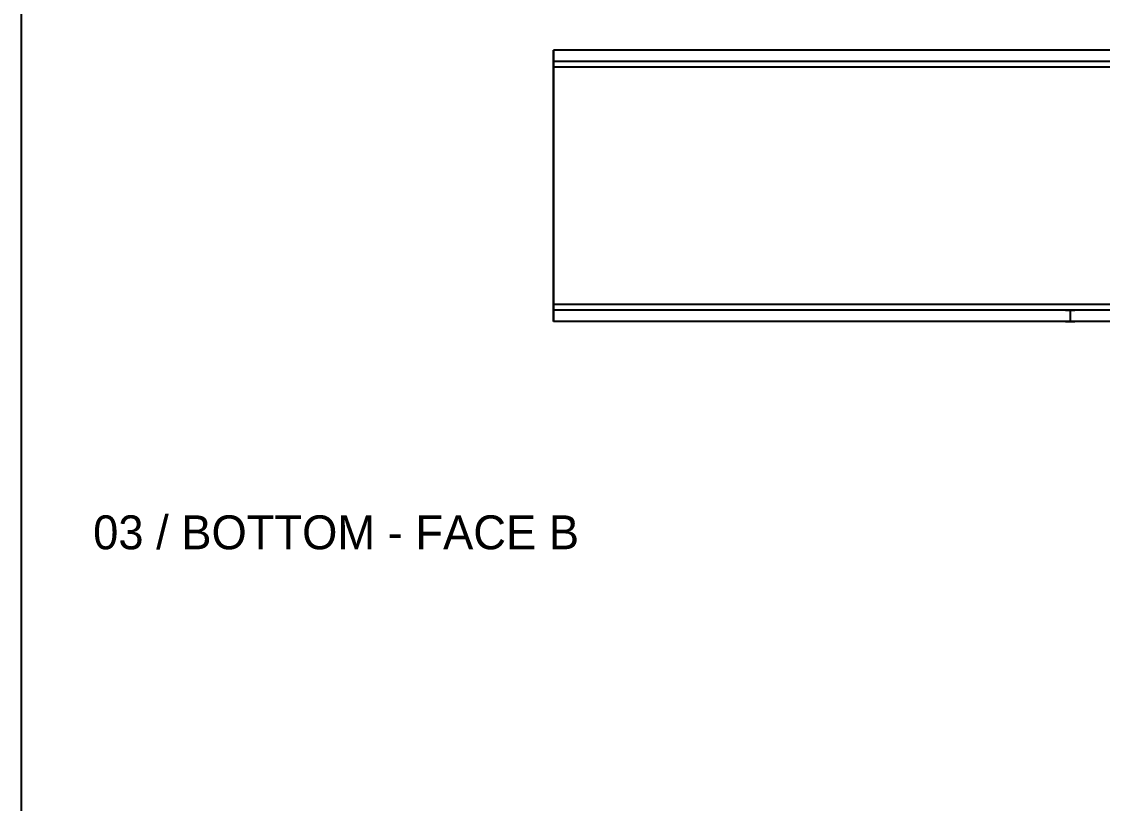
# Model space of a CAD drawing. Header units: inches. Extents: x 1.4 to 100.6, y 1.4 to 64.6.
# Drawn here: x 1.42 to 25.34, y 18.71 to 36.01 of the extents above; entities that cross this region are included whole.
import ezdxf

# ---------------------------------------------------------------- set-up
doc = ezdxf.new("R2010")
doc.units = ezdxf.units.IN
doc.header["$MEASUREMENT"] = 0

msp = doc.modelspace()

# ---------------------------------------------------------------- linework, layer by layer
at = {"layer": 'OUTLINE'}
for p, q in [((1.417, 1.417), (1.417, 64.583)), ((13.187, 35.374), (13.187, 35.375)), ((13.187, 35.375), (13.187, 35.375)), ((13.187, 35.375), (13.187, 35.375)), ((69.312, 35.375), (13.187, 35.375)), ((69.312, 35.375), (13.187, 35.375)), ((13.187, 35.375), (13.187, 35.375)), ((13.187, 35.375), (13.187, 35.375)), ((13.187, 35.375), (13.187, 35.374)), ((13.187, 35.373), (13.187, 35.374)), ((13.187, 35.374), (13.187, 35.373)), ((13.187, 35.372), (13.187, 35.373)), ((13.187, 35.373), (13.187, 35.372)), ((13.187, 35.371), (13.187, 35.372)), ((13.187, 35.372), (13.187, 35.371)), ((13.187, 35.369), (13.187, 35.371)), ((13.187, 35.371), (13.187, 35.369)), ((13.187, 35.368), (13.187, 35.369)), ((13.187, 35.369), (13.187, 35.368)), ((13.187, 35.366), (13.187, 35.368)), ((13.187, 35.368), (13.187, 35.366)), ((13.187, 35.364), (13.187, 35.366)), ((13.187, 35.366), (13.187, 35.364)), ((13.187, 35.361), (13.187, 35.364)), ((13.187, 35.364), (13.187, 35.361)), ((13.187, 35.359), (13.187, 35.361)), ((13.187, 35.361), (13.187, 35.359)), ((13.187, 35.356), (13.187, 35.359)), ((13.187, 35.359), (13.187, 35.356)), ((13.187, 35.353), (13.187, 35.356)), ((13.187, 35.356), (13.187, 35.353)), ((13.187, 35.35), (13.187, 35.353)), ((13.187, 35.353), (13.187, 35.35)), ((13.187, 35.346), (13.187, 35.35)), ((13.187, 35.35), (13.187, 35.346)), ((13.187, 35.343), (13.187, 35.346)), ((13.187, 35.346), (13.187, 35.343)), ((13.187, 35.339), (13.187, 35.343)), ((13.187, 35.343), (13.187, 35.339)), ((13.187, 35.335), (13.187, 35.339)), ((13.187, 35.339), (13.187, 35.335)), ((13.187, 35.331), (13.187, 35.335)), ((13.187, 35.335), (13.187, 35.331)), ((13.187, 35.326), (13.187, 35.331)), ((13.187, 35.331), (13.187, 35.326)), ((13.187, 35.322), (13.187, 35.326)), ((13.187, 35.326), (13.187, 35.322)), ((13.187, 35.317), (13.187, 35.322)), ((13.187, 35.322), (13.187, 35.317)), ((13.187, 35.312), (13.187, 35.317)), ((13.187, 35.317), (13.187, 35.312)), ((13.187, 35.307), (13.187, 35.312)), ((13.187, 35.312), (13.187, 35.307)), ((13.187, 35.301), (13.187, 35.307)), ((13.187, 35.307), (13.187, 35.301)), ((13.187, 35.296), (13.187, 35.301)), ((13.187, 35.301), (13.187, 35.296)), ((13.187, 35.29), (13.187, 35.296)), ((13.187, 35.296), (13.187, 35.29)), ((13.187, 35.284), (13.187, 35.29)), ((13.187, 35.29), (13.187, 35.284)), ((13.187, 35.278), (13.187, 35.284)), ((13.187, 35.284), (13.187, 35.278)), ((13.187, 35.272), (13.187, 35.278)), ((13.187, 35.278), (13.187, 35.272)), ((13.187, 35.265), (13.187, 35.272)), ((13.187, 35.272), (13.187, 35.265)), ((13.187, 35.259), (13.187, 35.265)), ((13.187, 35.265), (13.187, 35.259)), ((13.187, 35.252), (13.187, 35.259)), ((13.187, 35.259), (13.187, 35.252)), ((13.187, 35.245), (13.187, 35.252)), ((13.187, 35.252), (13.187, 35.245)), ((13.187, 35.238), (13.187, 35.245)), ((13.187, 35.245), (13.187, 35.238)), ((13.187, 35.231), (13.187, 35.238)), ((13.187, 35.238), (13.187, 35.231)), ((13.187, 35.223), (13.187, 35.231)), ((13.187, 35.231), (13.187, 35.223)), ((13.187, 35.216), (13.187, 35.223)), ((13.187, 35.223), (13.187, 35.216)), ((13.187, 35.208), (13.187, 35.216)), ((13.187, 35.216), (13.187, 35.208)), ((13.187, 35.201), (13.187, 35.208)), ((13.187, 35.208), (13.187, 35.201)), ((13.187, 35.193), (13.187, 35.201)), ((13.187, 35.201), (13.187, 35.193)), ((13.187, 35.185), (13.187, 35.193)), ((13.187, 35.193), (13.187, 35.185)), ((13.187, 35.177), (13.187, 35.185)), ((13.187, 35.185), (13.187, 35.177)), ((13.187, 35.169), (13.187, 35.177)), ((13.187, 35.177), (13.187, 35.169)), ((13.187, 35.16), (13.187, 35.169)), ((13.187, 35.169), (13.187, 35.16)), ((13.187, 35.152), (13.187, 35.16)), ((13.187, 35.16), (13.187, 35.152)), ((13.187, 35.144), (13.187, 35.152)), ((13.187, 35.152), (13.187, 35.144)), ((13.187, 35.135), (13.187, 35.144)), ((13.187, 35.144), (13.187, 35.135)), ((13.187, 35.126), (13.187, 35.135)), ((13.187, 35.135), (13.187, 35.126)), ((13.187, 35.118), (13.187, 35.126)), ((13.187, 35.126), (13.187, 35.118)), ((69.312, 35.125), (13.187, 35.125)), ((13.187, 35.125), (13.187, 35.125)), ((13.187, 35.125), (13.187, 35.125)), ((13.187, 35.125), (13.187, 35.125)), ((13.187, 35.125), (13.187, 35.124)), ((13.187, 35.124), (13.187, 35.125)), ((13.187, 35.125), (13.187, 35.125)), ((13.187, 35.125), (13.187, 35.125)), ((13.187, 35.125), (13.187, 35.125)), ((69.312, 35.125), (13.187, 35.125)), ((13.187, 35.124), (13.187, 35.124)), ((13.187, 35.124), (13.187, 35.124)), ((13.187, 35.124), (13.187, 35.123)), ((13.187, 35.123), (13.187, 35.124)), ((13.187, 35.124), (13.187, 35.124)), ((13.187, 35.124), (13.187, 35.124)), ((13.187, 35.123), (13.187, 35.123)), ((13.187, 35.123), (13.187, 35.122)), ((13.187, 35.122), (13.187, 35.123)), ((13.187, 35.123), (13.187, 35.123)), ((13.187, 35.122), (13.187, 35.121)), ((13.187, 35.121), (13.187, 35.122)), ((13.187, 35.121), (13.187, 35.12)), ((13.187, 35.12), (13.187, 35.121)), ((13.187, 35.12), (13.187, 35.12)), ((13.187, 35.12), (13.187, 35.119)), ((13.187, 35.119), (13.187, 35.12)), ((13.187, 35.12), (13.187, 35.12)), ((13.187, 35.119), (13.187, 35.118)), ((13.187, 35.118), (13.187, 35.119)), ((13.187, 35.118), (13.187, 35.117)), ((13.187, 35.109), (13.187, 35.118)), ((13.187, 35.117), (13.187, 35.118)), ((13.187, 35.118), (13.187, 35.109)), ((13.187, 35.117), (13.187, 35.115)), ((13.187, 35.115), (13.187, 35.117)), ((13.187, 35.115), (13.187, 35.114)), ((13.187, 35.114), (13.187, 35.115)), ((13.187, 35.114), (13.187, 35.113)), ((13.187, 35.113), (13.187, 35.114)), ((13.187, 35.113), (13.187, 35.112)), ((13.187, 35.112), (13.187, 35.113)), ((13.187, 35.112), (13.187, 35.11)), ((13.187, 35.11), (13.187, 35.112)), ((13.187, 35.11), (13.187, 35.109)), ((13.187, 35.109), (13.187, 35.11)), ((13.187, 35.109), (13.187, 35.107)), ((13.187, 35.1), (13.187, 35.109)), ((13.187, 35.107), (13.187, 35.109)), ((13.187, 35.109), (13.187, 35.1)), ((13.187, 35.107), (13.187, 35.106)), ((13.187, 35.106), (13.187, 35.107)), ((13.187, 35.106), (13.187, 35.104)), ((13.187, 35.104), (13.187, 35.106)), ((13.187, 35.104), (13.187, 35.102)), ((13.187, 35.102), (13.187, 35.104)), ((13.187, 35.102), (13.187, 35.1)), ((13.187, 35.1), (13.187, 35.102)), ((13.187, 35.1), (13.187, 35.099)), ((13.187, 35.091), (13.187, 35.1)), ((13.187, 35.099), (13.187, 35.1)), ((13.187, 35.1), (13.187, 35.091)), ((13.187, 35.099), (13.187, 35.097)), ((13.187, 35.097), (13.187, 35.099)), ((13.187, 35.097), (13.187, 35.095)), ((13.187, 35.095), (13.187, 35.097)), ((13.187, 35.095), (13.187, 35.093)), ((13.187, 35.093), (13.187, 35.095)), ((13.187, 35.093), (13.187, 35.091)), ((13.187, 35.091), (13.187, 35.093)), ((13.187, 35.091), (13.187, 35.088)), ((13.187, 35.082), (13.187, 35.091)), ((13.187, 35.088), (13.187, 35.091)), ((13.187, 35.091), (13.187, 35.082)), ((13.187, 35.088), (13.187, 35.086)), ((13.187, 35.086), (13.187, 35.088)), ((13.187, 35.086), (13.187, 35.084)), ((13.187, 35.084), (13.187, 35.086)), ((13.187, 35.084), (13.187, 35.082)), ((13.187, 35.082), (13.187, 35.084)), ((13.187, 35.082), (13.187, 35.079)), ((13.187, 35.073), (13.187, 35.082)), ((13.187, 35.079), (13.187, 35.082)), ((13.187, 35.082), (13.187, 35.073)), ((13.187, 35.079), (13.187, 35.077)), ((13.187, 35.077), (13.187, 35.079)), ((13.187, 35.077), (13.187, 35.074)), ((13.187, 35.074), (13.187, 35.077)), ((13.187, 35.074), (13.187, 35.072)), ((13.187, 35.072), (13.187, 35.074)), ((13.187, 35.064), (13.187, 35.073)), ((13.187, 35.073), (13.187, 35.064)), ((13.187, 35.072), (13.187, 35.069)), ((13.187, 35.069), (13.187, 35.072)), ((13.187, 35.069), (13.187, 35.067)), ((13.187, 35.067), (13.187, 35.069)), ((13.187, 35.067), (13.187, 35.064)), ((13.187, 35.064), (13.187, 35.067)), ((13.187, 35.064), (13.187, 35.062)), ((13.187, 35.055), (13.187, 35.064)), ((13.187, 35.062), (13.187, 35.064)), ((13.187, 35.064), (13.187, 35.055)), ((13.187, 35.062), (13.187, 35.059)), ((13.187, 35.059), (13.187, 35.062)), ((13.187, 35.059), (13.187, 35.056)), ((13.187, 35.056), (13.187, 35.059)), ((13.187, 35.056), (13.187, 35.053)), ((13.187, 35.053), (13.187, 35.056)), ((13.187, 35.046), (13.187, 35.055)), ((13.187, 35.055), (13.187, 35.046)), ((13.187, 35.053), (13.187, 35.051)), ((13.187, 35.051), (13.187, 35.053)), ((13.187, 35.051), (13.187, 35.048)), ((13.187, 35.048), (13.187, 35.051)), ((13.187, 35.048), (13.187, 35.045)), ((13.187, 35.045), (13.187, 35.048)), ((13.187, 35.037), (13.187, 35.046)), ((13.187, 35.046), (13.187, 35.037)), ((13.187, 35.045), (13.187, 35.042)), ((13.187, 35.042), (13.187, 35.045)), ((13.187, 35.042), (13.187, 35.039)), ((13.187, 35.039), (13.187, 35.042)), ((13.187, 35.039), (13.187, 35.036)), ((13.187, 35.036), (13.187, 35.039)), ((13.187, 35.028), (13.187, 35.037)), ((13.187, 35.037), (13.187, 35.028)), ((13.187, 35.036), (13.187, 35.033)), ((13.187, 35.033), (13.187, 35.036)), ((13.187, 35.033), (13.187, 35.03)), ((13.187, 35.03), (13.187, 35.033)), ((13.187, 35.03), (13.187, 35.027)), ((13.187, 35.027), (13.187, 35.03)), ((13.187, 35.018), (13.187, 35.028)), ((13.187, 35.028), (13.187, 35.018)), ((13.187, 35.027), (13.187, 35.024)), ((13.187, 35.024), (13.187, 35.027)), ((13.187, 35.024), (13.187, 35.021)), ((13.187, 35.021), (13.187, 35.024)), ((13.187, 35.021), (13.187, 35.018)), ((13.187, 35.018), (13.187, 35.021)), ((13.187, 35.018), (13.187, 35.015)), ((13.187, 35.009), (13.187, 35.018)), ((13.187, 35.015), (13.187, 35.018)), ((13.187, 35.018), (13.187, 35.009)), ((13.187, 35.015), (13.187, 35.012)), ((13.187, 35.012), (13.187, 35.015)), ((13.187, 35.012), (13.187, 35.009)), ((13.187, 35.009), (13.187, 35.012)), ((13.187, 35.009), (13.187, 35.006)), ((13.187, 35), (13.187, 35.009)), ((13.187, 35.006), (13.187, 35.009)), ((13.187, 35.009), (13.187, 35)), ((13.187, 35.006), (13.187, 35.003)), ((13.187, 35.003), (13.187, 35.006)), ((13.187, 35.003), (13.187, 35)), ((13.187, 35), (13.187, 35.003)), ((69.312, 35), (13.187, 35)), ((13.187, 29.75), (13.187, 35)), ((69.312, 35), (13.187, 35)), ((13.187, 35), (13.187, 29.75)), ((69.312, 35), (13.187, 35)), ((13.187, 35), (13.187, 29.75)), ((13.187, 29.75), (13.187, 35)), ((69.312, 35), (13.187, 35)), ((13.187, 29.75), (13.187, 29.741)), ((69.312, 29.75), (13.187, 29.75)), ((69.312, 29.75), (13.187, 29.75)), ((13.187, 29.75), (13.187, 29.747)), ((69.312, 29.75), (13.187, 29.75)), ((13.187, 29.741), (13.187, 29.75)), ((13.187, 29.747), (13.187, 29.75)), ((69.312, 29.75), (13.187, 29.75)), ((13.187, 29.747), (13.187, 29.744)), ((13.187, 29.744), (13.187, 29.747)), ((13.187, 29.744), (13.187, 29.741)), ((13.187, 29.741), (13.187, 29.744)), ((13.187, 29.741), (13.187, 29.732)), ((13.187, 29.741), (13.187, 29.738)), ((13.187, 29.732), (13.187, 29.741)), ((13.187, 29.738), (13.187, 29.741)), ((13.187, 29.738), (13.187, 29.735)), ((13.187, 29.735), (13.187, 29.738)), ((13.187, 29.735), (13.187, 29.732)), ((13.187, 29.732), (13.187, 29.735)), ((13.187, 29.732), (13.187, 29.722)), ((13.187, 29.732), (13.187, 29.729)), ((13.187, 29.722), (13.187, 29.732)), ((13.187, 29.729), (13.187, 29.732)), ((13.187, 29.729), (13.187, 29.726)), ((13.187, 29.726), (13.187, 29.729)), ((13.187, 29.726), (13.187, 29.723)), ((13.187, 29.723), (13.187, 29.726)), ((13.187, 29.723), (13.187, 29.72)), ((13.187, 29.72), (13.187, 29.723)), ((13.187, 29.722), (13.187, 29.713)), ((13.187, 29.713), (13.187, 29.722)), ((13.187, 29.72), (13.187, 29.717)), ((13.187, 29.717), (13.187, 29.72)), ((13.187, 29.717), (13.187, 29.714)), ((13.187, 29.714), (13.187, 29.717)), ((13.187, 29.714), (13.187, 29.711)), ((13.187, 29.711), (13.187, 29.714)), ((13.187, 29.713), (13.187, 29.704)), ((13.187, 29.704), (13.187, 29.713)), ((13.187, 29.711), (13.187, 29.708)), ((13.187, 29.708), (13.187, 29.711)), ((13.187, 29.708), (13.187, 29.705)), ((13.187, 29.705), (13.187, 29.708)), ((13.187, 29.705), (13.187, 29.702)), ((13.187, 29.702), (13.187, 29.705)), ((13.187, 29.704), (13.187, 29.695)), ((13.187, 29.695), (13.187, 29.704)), ((13.187, 29.702), (13.187, 29.699)), ((13.187, 29.699), (13.187, 29.702)), ((13.187, 29.699), (13.187, 29.697)), ((13.187, 29.697), (13.187, 29.699)), ((13.187, 29.697), (13.187, 29.694)), ((13.187, 29.694), (13.187, 29.697)), ((13.187, 29.695), (13.187, 29.686)), ((13.187, 29.686), (13.187, 29.695)), ((13.187, 29.694), (13.187, 29.691)), ((13.187, 29.691), (13.187, 29.694)), ((13.187, 29.691), (13.187, 29.688)), ((13.187, 29.688), (13.187, 29.691)), ((13.187, 29.688), (13.187, 29.686)), ((13.187, 29.686), (13.187, 29.688)), ((13.187, 29.686), (13.187, 29.677)), ((13.187, 29.686), (13.187, 29.683)), ((13.187, 29.677), (13.187, 29.686)), ((13.187, 29.683), (13.187, 29.686)), ((13.187, 29.683), (13.187, 29.681)), ((13.187, 29.681), (13.187, 29.683)), ((13.187, 29.681), (13.187, 29.678)), ((13.187, 29.678), (13.187, 29.681)), ((13.187, 29.678), (13.187, 29.676)), ((13.187, 29.676), (13.187, 29.678)), ((13.187, 29.677), (13.187, 29.668)), ((13.187, 29.668), (13.187, 29.677)), ((13.187, 29.676), (13.187, 29.673)), ((13.187, 29.673), (13.187, 29.676)), ((13.187, 29.673), (13.187, 29.671)), ((13.187, 29.671), (13.187, 29.673)), ((13.187, 29.671), (13.187, 29.668)), ((13.187, 29.668), (13.187, 29.671)), ((13.187, 29.668), (13.187, 29.659)), ((13.187, 29.668), (13.187, 29.666)), ((13.187, 29.659), (13.187, 29.668)), ((13.187, 29.666), (13.187, 29.668)), ((13.187, 29.666), (13.187, 29.664)), ((13.187, 29.664), (13.187, 29.666)), ((13.187, 29.664), (13.187, 29.662)), ((13.187, 29.662), (13.187, 29.664)), ((13.187, 29.662), (13.187, 29.659)), ((13.187, 29.659), (13.187, 29.662)), ((13.187, 29.659), (13.187, 29.65)), ((13.187, 29.659), (13.187, 29.657)), ((13.187, 29.65), (13.187, 29.659)), ((13.187, 29.657), (13.187, 29.659)), ((13.187, 29.657), (13.187, 29.655)), ((13.187, 29.655), (13.187, 29.657)), ((13.187, 29.655), (13.187, 29.653)), ((13.187, 29.653), (13.187, 29.655)), ((13.187, 29.653), (13.187, 29.651)), ((13.187, 29.651), (13.187, 29.653)), ((13.187, 29.651), (13.187, 29.65)), ((13.187, 29.65), (13.187, 29.651)), ((13.187, 29.65), (13.187, 29.641)), ((13.187, 29.65), (13.187, 29.648)), ((13.187, 29.641), (13.187, 29.65)), ((13.187, 29.648), (13.187, 29.65)), ((13.187, 29.648), (13.187, 29.646)), ((13.187, 29.646), (13.187, 29.648)), ((13.187, 29.646), (13.187, 29.644)), ((13.187, 29.644), (13.187, 29.646)), ((13.187, 29.644), (13.187, 29.643)), ((13.187, 29.643), (13.187, 29.644)), ((13.187, 29.643), (13.187, 29.641)), ((13.187, 29.641), (13.187, 29.643)), ((13.187, 29.641), (13.187, 29.632)), ((13.187, 29.641), (13.187, 29.64)), ((13.187, 29.632), (13.187, 29.641)), ((13.187, 29.64), (13.187, 29.641)), ((13.187, 29.64), (13.187, 29.638)), ((13.187, 29.638), (13.187, 29.64)), ((13.187, 29.638), (13.187, 29.637)), ((13.187, 29.637), (13.187, 29.638)), ((13.187, 29.637), (13.187, 29.636)), ((13.187, 29.636), (13.187, 29.637)), ((13.187, 29.636), (13.187, 29.635)), ((13.187, 29.635), (13.187, 29.636)), ((13.187, 29.635), (13.187, 29.633)), ((13.187, 29.633), (13.187, 29.635)), ((13.187, 29.633), (13.187, 29.632)), ((13.187, 29.632), (13.187, 29.633)), ((13.187, 29.632), (13.187, 29.624)), ((13.187, 29.632), (13.187, 29.631)), ((13.187, 29.624), (13.187, 29.632)), ((13.187, 29.631), (13.187, 29.632)), ((13.187, 29.631), (13.187, 29.63)), ((13.187, 29.63), (13.187, 29.631)), ((13.187, 29.63), (13.187, 29.63)), ((13.187, 29.63), (13.187, 29.629)), ((13.187, 29.629), (13.187, 29.63)), ((13.187, 29.63), (13.187, 29.63)), ((13.187, 29.629), (13.187, 29.628)), ((13.187, 29.628), (13.187, 29.629)), ((13.187, 29.628), (13.187, 29.627)), ((13.187, 29.627), (13.187, 29.628)), ((13.187, 29.627), (13.187, 29.627)), ((13.187, 29.627), (13.187, 29.626)), ((13.187, 29.626), (13.187, 29.627)), ((13.187, 29.627), (13.187, 29.627)), ((13.187, 29.626), (13.187, 29.626)), ((13.187, 29.626), (13.187, 29.626)), ((13.187, 29.626), (13.187, 29.625)), ((13.187, 29.625), (13.187, 29.626)), ((13.187, 29.626), (13.187, 29.626)), ((13.187, 29.626), (13.187, 29.626)), ((13.187, 29.625), (13.187, 29.625)), ((13.187, 29.625), (13.187, 29.625)), ((13.187, 29.625), (13.187, 29.625)), ((69.312, 29.625), (13.187, 29.625)), ((69.312, 29.625), (13.187, 29.625)), ((13.187, 29.625), (13.187, 29.625)), ((13.187, 29.625), (13.187, 29.625)), ((13.187, 29.625), (13.187, 29.625)), ((13.187, 29.624), (13.187, 29.615)), ((13.187, 29.615), (13.187, 29.624)), ((13.187, 29.615), (13.187, 29.606)), ((13.187, 29.606), (13.187, 29.615)), ((13.187, 29.606), (13.187, 29.598)), ((13.187, 29.598), (13.187, 29.606)), ((13.187, 29.598), (13.187, 29.59)), ((13.187, 29.59), (13.187, 29.598)), ((13.187, 29.59), (13.187, 29.581)), ((13.187, 29.581), (13.187, 29.59)), ((13.187, 29.581), (13.187, 29.573)), ((13.187, 29.573), (13.187, 29.581)), ((13.187, 29.573), (13.187, 29.565)), ((13.187, 29.565), (13.187, 29.573)), ((13.187, 29.565), (13.187, 29.557)), ((13.187, 29.557), (13.187, 29.565)), ((13.187, 29.557), (13.187, 29.549)), ((13.187, 29.549), (13.187, 29.557)), ((13.187, 29.549), (13.187, 29.542)), ((13.187, 29.542), (13.187, 29.549)), ((13.187, 29.542), (13.187, 29.534)), ((13.187, 29.534), (13.187, 29.542)), ((13.187, 29.534), (13.187, 29.527)), ((13.187, 29.527), (13.187, 29.534)), ((13.187, 29.527), (13.187, 29.519)), ((13.187, 29.519), (13.187, 29.527)), ((13.187, 29.519), (13.187, 29.512)), ((13.187, 29.512), (13.187, 29.519)), ((13.187, 29.512), (13.187, 29.505)), ((13.187, 29.505), (13.187, 29.512)), ((13.187, 29.505), (13.187, 29.498)), ((13.187, 29.498), (13.187, 29.505)), ((13.187, 29.498), (13.187, 29.491)), ((13.187, 29.491), (13.187, 29.498)), ((13.187, 29.491), (13.187, 29.485)), ((13.187, 29.485), (13.187, 29.491)), ((13.187, 29.485), (13.187, 29.478)), ((13.187, 29.478), (13.187, 29.485)), ((13.187, 29.478), (13.187, 29.472)), ((13.187, 29.472), (13.187, 29.478)), ((13.187, 29.472), (13.187, 29.466)), ((13.187, 29.466), (13.187, 29.472)), ((13.187, 29.466), (13.187, 29.46)), ((13.187, 29.46), (13.187, 29.466)), ((13.187, 29.46), (13.187, 29.454)), ((13.187, 29.454), (13.187, 29.46)), ((13.187, 29.454), (13.187, 29.449)), ((13.187, 29.449), (13.187, 29.454)), ((13.187, 29.449), (13.187, 29.443)), ((13.187, 29.443), (13.187, 29.449)), ((13.187, 29.443), (13.187, 29.438)), ((13.187, 29.438), (13.187, 29.443)), ((13.187, 29.438), (13.187, 29.433)), ((13.187, 29.433), (13.187, 29.438)), ((13.187, 29.433), (13.187, 29.428)), ((13.187, 29.428), (13.187, 29.433)), ((13.187, 29.428), (13.187, 29.424)), ((13.187, 29.424), (13.187, 29.428)), ((13.187, 29.424), (13.187, 29.419)), ((13.187, 29.419), (13.187, 29.424)), ((24.526, 29.625), (24.525, 29.625)), ((24.525, 29.625), (24.525, 29.625)), ((24.525, 29.625), (24.525, 29.625)), ((24.525, 29.625), (24.525, 29.625)), ((24.525, 29.625), (24.525, 29.625)), ((24.525, 29.625), (24.526, 29.625)), ((24.528, 29.625), (24.526, 29.625)), ((24.526, 29.625), (24.526, 29.625)), ((24.526, 29.625), (24.526, 29.625)), ((24.526, 29.625), (24.528, 29.625)), ((24.529, 29.625), (24.528, 29.625)), ((24.528, 29.625), (24.529, 29.625)), ((24.53, 29.625), (24.529, 29.625)), ((24.529, 29.625), (24.53, 29.625)), ((24.532, 29.625), (24.53, 29.625)), ((24.53, 29.625), (24.532, 29.625)), ((24.534, 29.625), (24.532, 29.625)), ((24.532, 29.625), (24.534, 29.625)), ((24.536, 29.625), (24.534, 29.625)), ((24.534, 29.625), (24.536, 29.625)), ((24.539, 29.625), (24.536, 29.625)), ((24.536, 29.625), (24.539, 29.625)), ((24.541, 29.625), (24.539, 29.625)), ((24.539, 29.625), (24.541, 29.625)), ((24.544, 29.625), (24.541, 29.625)), ((24.541, 29.625), (24.544, 29.625)), ((24.547, 29.625), (24.544, 29.625)), ((24.544, 29.625), (24.547, 29.625)), ((24.551, 29.625), (24.547, 29.625)), ((24.547, 29.625), (24.551, 29.625)), ((24.554, 29.625), (24.551, 29.625)), ((24.551, 29.625), (24.554, 29.625)), ((24.558, 29.625), (24.554, 29.625)), ((24.554, 29.625), (24.558, 29.625)), ((24.561, 29.625), (24.558, 29.625)), ((24.558, 29.625), (24.561, 29.625)), ((24.565, 29.625), (24.561, 29.625)), ((24.561, 29.625), (24.565, 29.625)), ((24.569, 29.625), (24.565, 29.625)), ((24.565, 29.625), (24.569, 29.625)), ((24.573, 29.625), (24.569, 29.625)), ((24.569, 29.625), (24.573, 29.625)), ((24.578, 29.625), (24.573, 29.625)), ((24.573, 29.625), (24.578, 29.625)), ((24.582, 29.625), (24.578, 29.625)), ((24.578, 29.625), (24.582, 29.625)), ((24.587, 29.625), (24.582, 29.625)), ((24.582, 29.625), (24.587, 29.625)), ((24.591, 29.625), (24.587, 29.625)), ((24.587, 29.625), (24.591, 29.625)), ((24.596, 29.625), (24.591, 29.625)), ((24.591, 29.625), (24.596, 29.625)), ((24.601, 29.625), (24.596, 29.625)), ((24.596, 29.625), (24.601, 29.625)), ((24.605, 29.625), (24.601, 29.625)), ((24.601, 29.625), (24.605, 29.625)), ((24.61, 29.625), (24.605, 29.625)), ((24.605, 29.625), (24.61, 29.625)), ((24.615, 29.625), (24.61, 29.625)), ((24.61, 29.625), (24.615, 29.625)), ((24.62, 29.625), (24.615, 29.625)), ((24.615, 29.625), (24.62, 29.625)), ((24.625, 29.625), (24.62, 29.625)), ((24.62, 29.625), (24.625, 29.625)), ((24.625, 29.625), (24.625, 29.375)), ((24.625, 29.625), (24.625, 29.375)), ((24.625, 29.625), (24.63, 29.625)), ((24.63, 29.625), (24.625, 29.625)), ((24.63, 29.625), (24.635, 29.625)), ((24.635, 29.625), (24.63, 29.625)), ((24.635, 29.625), (24.64, 29.625)), ((24.64, 29.625), (24.635, 29.625)), ((24.64, 29.625), (24.645, 29.625)), ((24.645, 29.625), (24.64, 29.625)), ((24.645, 29.625), (24.649, 29.625)), ((24.649, 29.625), (24.645, 29.625)), ((24.649, 29.625), (24.654, 29.625)), ((24.654, 29.625), (24.649, 29.625)), ((24.654, 29.625), (24.659, 29.625)), ((24.659, 29.625), (24.654, 29.625)), ((24.659, 29.625), (24.663, 29.625)), ((24.663, 29.625), (24.659, 29.625)), ((24.663, 29.625), (24.668, 29.625)), ((24.668, 29.625), (24.663, 29.625)), ((24.668, 29.625), (24.672, 29.625)), ((24.672, 29.625), (24.668, 29.625)), ((24.672, 29.625), (24.677, 29.625)), ((24.677, 29.625), (24.672, 29.625)), ((24.677, 29.625), (24.681, 29.625)), ((24.681, 29.625), (24.677, 29.625)), ((24.681, 29.625), (24.685, 29.625)), ((24.685, 29.625), (24.681, 29.625)), ((24.685, 29.625), (24.689, 29.625)), ((24.689, 29.625), (24.685, 29.625)), ((24.689, 29.625), (24.692, 29.625)), ((24.692, 29.625), (24.689, 29.625)), ((24.692, 29.625), (24.696, 29.625)), ((24.696, 29.625), (24.692, 29.625)), ((24.696, 29.625), (24.699, 29.625)), ((24.699, 29.625), (24.696, 29.625)), ((24.699, 29.625), (24.703, 29.625)), ((24.703, 29.625), (24.699, 29.625)), ((24.703, 29.625), (24.706, 29.625)), ((24.706, 29.625), (24.703, 29.625)), ((24.706, 29.625), (24.709, 29.625)), ((24.709, 29.625), (24.706, 29.625)), ((24.709, 29.625), (24.711, 29.625)), ((24.711, 29.625), (24.709, 29.625)), ((24.711, 29.625), (24.714, 29.625)), ((24.714, 29.625), (24.711, 29.625)), ((24.714, 29.625), (24.716, 29.625)), ((24.716, 29.625), (24.714, 29.625)), ((24.716, 29.625), (24.718, 29.625)), ((24.718, 29.625), (24.716, 29.625)), ((24.718, 29.625), (24.72, 29.625)), ((24.72, 29.625), (24.718, 29.625)), ((24.72, 29.625), (24.721, 29.625)), ((24.721, 29.625), (24.72, 29.625)), ((24.721, 29.625), (24.722, 29.625)), ((24.722, 29.625), (24.721, 29.625)), ((24.722, 29.625), (24.724, 29.625)), ((24.724, 29.625), (24.722, 29.625)), ((24.724, 29.625), (24.724, 29.625)), ((24.724, 29.625), (24.725, 29.625)), ((24.725, 29.625), (24.724, 29.625)), ((24.724, 29.625), (24.724, 29.625)), ((24.725, 29.625), (24.725, 29.625)), ((24.725, 29.625), (24.726, 29.625)), ((24.726, 29.625), (24.725, 29.625)), ((24.725, 29.625), (24.725, 29.625)), ((13.187, 29.419), (13.187, 29.415)), ((13.187, 29.415), (13.187, 29.419)), ((13.187, 29.415), (13.187, 29.411)), ((13.187, 29.411), (13.187, 29.415)), ((13.187, 29.411), (13.187, 29.407)), ((13.187, 29.407), (13.187, 29.411)), ((13.187, 29.407), (13.187, 29.404)), ((13.187, 29.404), (13.187, 29.407)), ((13.187, 29.404), (13.187, 29.4)), ((13.187, 29.4), (13.187, 29.404)), ((13.187, 29.4), (13.187, 29.397)), ((13.187, 29.397), (13.187, 29.4)), ((13.187, 29.397), (13.187, 29.394)), ((13.187, 29.394), (13.187, 29.397)), ((13.187, 29.394), (13.187, 29.391)), ((13.187, 29.391), (13.187, 29.394)), ((13.187, 29.391), (13.187, 29.389)), ((13.187, 29.389), (13.187, 29.391)), ((13.187, 29.389), (13.187, 29.386)), ((13.187, 29.386), (13.187, 29.389)), ((13.187, 29.386), (13.187, 29.384)), ((13.187, 29.384), (13.187, 29.386)), ((13.187, 29.384), (13.187, 29.382)), ((13.187, 29.382), (13.187, 29.384)), ((13.187, 29.382), (13.187, 29.381)), ((13.187, 29.381), (13.187, 29.382)), ((13.187, 29.381), (13.187, 29.379)), ((13.187, 29.379), (13.187, 29.381)), ((13.187, 29.379), (13.187, 29.378)), ((13.187, 29.378), (13.187, 29.379)), ((13.187, 29.378), (13.187, 29.377)), ((13.187, 29.377), (13.187, 29.378)), ((13.187, 29.377), (13.187, 29.376)), ((13.187, 29.376), (13.187, 29.377)), ((13.187, 29.376), (13.187, 29.375)), ((13.187, 29.375), (13.187, 29.376)), ((69.312, 29.375), (13.187, 29.375)), ((13.187, 29.375), (13.187, 29.375)), ((13.187, 29.375), (13.187, 29.375)), ((69.312, 29.375), (13.187, 29.375)), ((13.187, 29.375), (13.187, 29.375)), ((13.187, 29.375), (13.187, 29.375)), ((24.526, 29.375), (24.525, 29.375)), ((24.525, 29.375), (24.525, 29.375)), ((24.525, 29.375), (24.525, 29.375)), ((24.525, 29.375), (24.525, 29.375)), ((24.525, 29.375), (24.525, 29.375)), ((24.525, 29.375), (24.526, 29.375)), ((24.528, 29.375), (24.526, 29.375)), ((24.526, 29.375), (24.526, 29.375)), ((24.526, 29.375), (24.526, 29.375)), ((24.526, 29.375), (24.528, 29.375)), ((24.529, 29.375), (24.528, 29.375)), ((24.528, 29.375), (24.529, 29.375)), ((24.53, 29.375), (24.529, 29.375)), ((24.529, 29.375), (24.53, 29.375)), ((24.532, 29.375), (24.53, 29.375)), ((24.53, 29.375), (24.532, 29.375)), ((24.534, 29.375), (24.532, 29.375)), ((24.532, 29.375), (24.534, 29.375)), ((24.536, 29.375), (24.534, 29.375)), ((24.534, 29.375), (24.536, 29.375)), ((24.539, 29.375), (24.536, 29.375)), ((24.536, 29.375), (24.539, 29.375)), ((24.541, 29.375), (24.539, 29.375)), ((24.539, 29.375), (24.541, 29.375)), ((24.544, 29.375), (24.541, 29.375)), ((24.541, 29.375), (24.544, 29.375)), ((24.547, 29.375), (24.544, 29.375)), ((24.544, 29.375), (24.547, 29.375)), ((24.551, 29.375), (24.547, 29.375)), ((24.547, 29.375), (24.551, 29.375)), ((24.554, 29.375), (24.551, 29.375)), ((24.551, 29.375), (24.554, 29.375)), ((24.558, 29.375), (24.554, 29.375)), ((24.554, 29.375), (24.558, 29.375)), ((24.561, 29.375), (24.558, 29.375)), ((24.558, 29.375), (24.561, 29.375)), ((24.565, 29.375), (24.561, 29.375)), ((24.561, 29.375), (24.565, 29.375)), ((24.569, 29.375), (24.565, 29.375)), ((24.565, 29.375), (24.569, 29.375)), ((24.573, 29.375), (24.569, 29.375)), ((24.569, 29.375), (24.573, 29.375)), ((24.578, 29.375), (24.573, 29.375)), ((24.573, 29.375), (24.578, 29.375)), ((24.582, 29.375), (24.578, 29.375)), ((24.578, 29.375), (24.582, 29.375)), ((24.587, 29.375), (24.582, 29.375)), ((24.582, 29.375), (24.587, 29.375)), ((24.591, 29.375), (24.587, 29.375)), ((24.587, 29.375), (24.591, 29.375)), ((24.596, 29.375), (24.591, 29.375)), ((24.591, 29.375), (24.596, 29.375)), ((24.601, 29.375), (24.596, 29.375)), ((24.596, 29.375), (24.601, 29.375)), ((24.605, 29.375), (24.601, 29.375)), ((24.601, 29.375), (24.605, 29.375)), ((24.61, 29.375), (24.605, 29.375)), ((24.605, 29.375), (24.61, 29.375)), ((24.615, 29.375), (24.61, 29.375)), ((24.61, 29.375), (24.615, 29.375)), ((24.62, 29.375), (24.615, 29.375)), ((24.615, 29.375), (24.62, 29.375)), ((24.625, 29.375), (24.62, 29.375)), ((24.62, 29.375), (24.625, 29.375)), ((24.625, 29.375), (24.63, 29.375)), ((24.63, 29.375), (24.625, 29.375)), ((24.63, 29.375), (24.635, 29.375)), ((24.635, 29.375), (24.63, 29.375)), ((24.635, 29.375), (24.64, 29.375)), ((24.64, 29.375), (24.635, 29.375)), ((24.64, 29.375), (24.645, 29.375)), ((24.645, 29.375), (24.64, 29.375)), ((24.645, 29.375), (24.649, 29.375)), ((24.649, 29.375), (24.645, 29.375)), ((24.649, 29.375), (24.654, 29.375)), ((24.654, 29.375), (24.649, 29.375)), ((24.654, 29.375), (24.659, 29.375)), ((24.659, 29.375), (24.654, 29.375)), ((24.659, 29.375), (24.663, 29.375)), ((24.663, 29.375), (24.659, 29.375)), ((24.663, 29.375), (24.668, 29.375)), ((24.668, 29.375), (24.663, 29.375)), ((24.668, 29.375), (24.672, 29.375)), ((24.672, 29.375), (24.668, 29.375)), ((24.672, 29.375), (24.677, 29.375)), ((24.677, 29.375), (24.672, 29.375)), ((24.677, 29.375), (24.681, 29.375)), ((24.681, 29.375), (24.677, 29.375)), ((24.681, 29.375), (24.685, 29.375)), ((24.685, 29.375), (24.681, 29.375)), ((24.685, 29.375), (24.689, 29.375)), ((24.689, 29.375), (24.685, 29.375)), ((24.689, 29.375), (24.692, 29.375)), ((24.692, 29.375), (24.689, 29.375)), ((24.692, 29.375), (24.696, 29.375)), ((24.696, 29.375), (24.692, 29.375)), ((24.696, 29.375), (24.699, 29.375)), ((24.699, 29.375), (24.696, 29.375)), ((24.699, 29.375), (24.703, 29.375)), ((24.703, 29.375), (24.699, 29.375)), ((24.703, 29.375), (24.706, 29.375)), ((24.706, 29.375), (24.703, 29.375)), ((24.706, 29.375), (24.709, 29.375)), ((24.709, 29.375), (24.706, 29.375)), ((24.709, 29.375), (24.711, 29.375)), ((24.711, 29.375), (24.709, 29.375)), ((24.711, 29.375), (24.714, 29.375)), ((24.714, 29.375), (24.711, 29.375)), ((24.714, 29.375), (24.716, 29.375)), ((24.716, 29.375), (24.714, 29.375)), ((24.716, 29.375), (24.718, 29.375)), ((24.718, 29.375), (24.716, 29.375)), ((24.718, 29.375), (24.72, 29.375)), ((24.72, 29.375), (24.718, 29.375)), ((24.72, 29.375), (24.721, 29.375)), ((24.721, 29.375), (24.72, 29.375)), ((24.721, 29.375), (24.722, 29.375)), ((24.722, 29.375), (24.721, 29.375)), ((24.722, 29.375), (24.724, 29.375)), ((24.724, 29.375), (24.722, 29.375)), ((24.724, 29.375), (24.724, 29.375)), ((24.724, 29.375), (24.725, 29.375)), ((24.725, 29.375), (24.724, 29.375)), ((24.724, 29.375), (24.724, 29.375)), ((24.725, 29.375), (24.725, 29.375)), ((24.725, 29.375), (24.726, 29.375)), ((24.726, 29.375), (24.725, 29.375)), ((24.725, 29.375), (24.725, 29.375))]:
    msp.add_line(p, q, dxfattribs=at)

# ---------------------------------------------------------------- texts
at = {"layer": 'ANNOTATION'}
msp.add_text('03 / BOTTOM - FACE B', height=0.75, dxfattribs=at).set_placement((3, 24.333))

doc.saveas('drawing.dxf')
